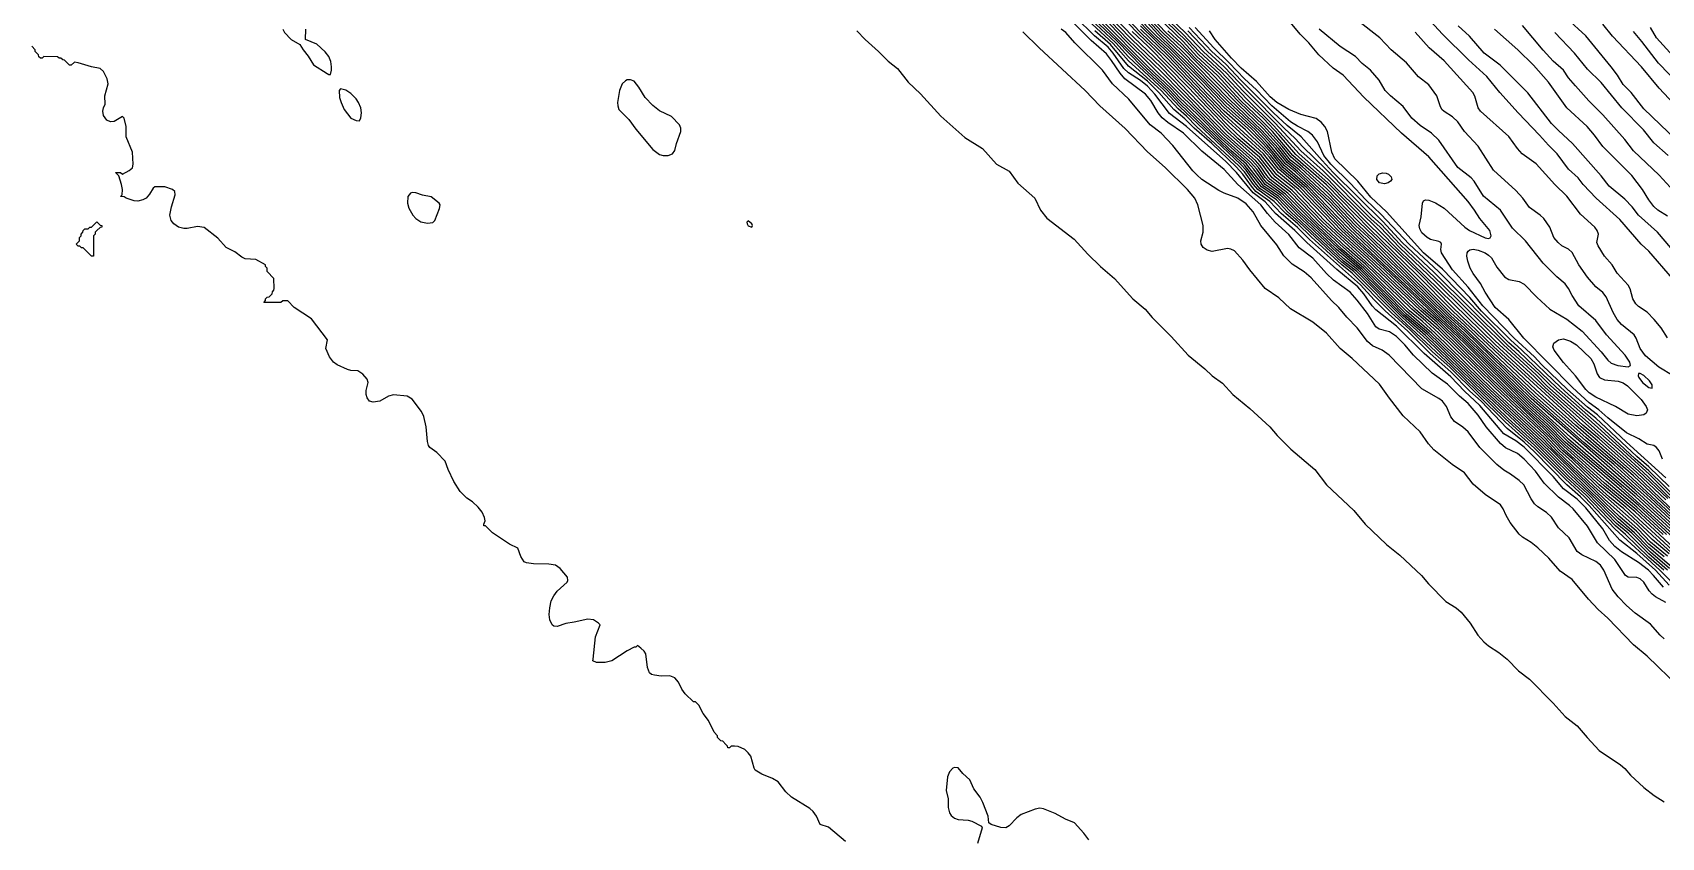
# Model space of a CAD drawing. Extents: x 474277 to 475042, y 254928 to 255625.
# Drawn here: x 474694.8 to 474768, y 255383 to 255419.2 of the extents above; entities that cross this region are included whole.
import ezdxf

# ---------------------------------------------------------------- set-up
doc = ezdxf.new("R2010")
doc.units = 0
doc.header["$MEASUREMENT"] = 0
doc.layers.add('BaseMapV2_DTM_export_MonNov09090547073261 — entities', color=1, linetype='CONTINUOUS')

msp = doc.modelspace()

# ---------------------------------------------------------------- linework, layer by layer
at = {"layer": 'BaseMapV2_DTM_export_MonNov09090547073261 — entities', "color": 15, "linetype": 'Continuous', "true_color": 0xb7484b}
for points in [[(474768.201, 255398.179, 92.25), (474766.898, 255399.412, 92.25), (474765.211, 255400.92, 92.25), (474764.468, 255401.534, 92.25), (474760.534, 255405.163, 92.25), (474756.148, 255409.432, 92.25), (474755.32, 255410.28, 92.25), (474753.438, 255412.116, 92.25), (474753.019, 255412.564, 92.25), (474751.714, 255413.726, 92.25), (474750.566, 255415.001, 92.25), (474749.366, 255416.179, 92.25), (474748.211, 255417.406, 92.25), (474747.222, 255418.326, 92.25), (474746.502, 255419.089, 92.25), (474738.604, 255426.595, 92.25)], [(474768.938, 255396.397, 90.25), (474766.821, 255398.337, 90.25), (474763.831, 255400.909, 90.25), (474763.029, 255401.688, 90.25), (474762.087, 255402.531, 90.25), (474759.154, 255405.428, 90.25), (474753.966, 255410.352, 90.25), (474752.109, 255412.269, 90.25), (474751.057, 255413.189, 90.25), (474750.259, 255414.132, 90.25), (474749.569, 255414.842, 90.25), (474748.419, 255415.879, 90.25), (474747.41, 255416.946, 90.25), (474745.889, 255418.471, 90.25), (474745.275, 255419.044, 90.25), (474742.592, 255421.787, 90.25)], [(474768.701, 255396.474, 90), (474766.208, 255398.734, 90), (474763.827, 255400.768, 90), (474762.979, 255401.611, 90), (474762.067, 255402.432, 90), (474759.154, 255405.318, 90), (474753.863, 255410.313, 90), (474752.061, 255412.192, 90), (474751.002, 255413.112, 90), (474750.568, 255413.649, 90), (474750.106, 255414.152, 90), (474749.387, 255414.876, 90), (474748.342, 255415.801, 90), (474747.343, 255416.87, 90), (474745.825, 255418.403, 90), (474745.171, 255419.016, 90), (474742.592, 255421.645, 90)], [(474768.847, 255394.097, 86.5), (474767.936, 255395.017, 86.5), (474765.901, 255396.884, 86.5), (474764.543, 255398.314, 86.5), (474763.677, 255399.117, 86.5), (474762.297, 255400.501, 86.5), (474760.994, 255401.664, 86.5), (474758.486, 255404.141, 86.5), (474757.708, 255404.831, 86.5), (474756.7, 255405.821, 86.5), (474755.85, 255406.595, 86.5), (474754.098, 255408.358, 86.5), (474753.633, 255408.738, 86.5), (474752.253, 255409.992, 86.5), (474751.65, 255410.582, 86.5), (474751.11, 255411.042, 86.5), (474750.6, 255411.579, 86.5), (474749.857, 255412.116, 86.5), (474749.659, 255412.346, 86.5), (474749.262, 255412.914, 86.5), (474749.011, 255413.189, 86.5), (474747.104, 255414.953, 86.5), (474746.655, 255415.417, 86.5), (474746.272, 255415.743, 86.5), (474745.509, 255416.563, 86.5), (474744.048, 255417.907, 86.5), (474743.358, 255418.684, 86.5), (474741.087, 255420.78, 86.5)], [(474769.627, 255396.55, 91.75), (474766.745, 255399.258, 91.75), (474764.137, 255401.534, 91.75), (474762.374, 255403.129, 91.75), (474758.604, 255406.672, 91.75), (474757.007, 255408.291, 91.75), (474754.883, 255410.352, 91.75), (474752.943, 255412.33, 91.75), (474751.43, 255413.649, 91.75), (474750.514, 255414.723, 91.75), (474750.029, 255415.226, 91.75), (474749.101, 255416.103, 91.75), (474748.027, 255417.253, 91.75), (474747.115, 255418.1, 91.75), (474746.502, 255418.774, 91.75), (474744.271, 255420.933, 91.75)], [(474768.29, 255398.237, 92.5), (474766.991, 255399.464, 92.5), (474762.757, 255403.24, 92.5), (474762.297, 255403.708, 92.5), (474760.534, 255405.33, 92.5), (474757.841, 255407.975, 92.5), (474756.229, 255409.509, 92.5), (474755.352, 255410.429, 92.5), (474754.936, 255410.8, 92.5), (474752.789, 255412.959, 92.5), (474751.793, 255413.861, 92.5), (474750.638, 255415.106, 92.5), (474749.186, 255416.549, 92.5), (474748.462, 255417.33, 92.5), (474747.403, 255418.326, 92.5), (474746.598, 255419.17, 92.5), (474744.579, 255421.087, 92.5)], [(474768.111, 255395.017, 86.75), (474767.435, 255395.611, 86.75), (474766.394, 255396.627, 86.75), (474765.941, 255397.01, 86.75), (474764.613, 255398.391, 86.75), (474763.754, 255399.184, 86.75), (474762.297, 255400.643, 86.75), (474760.994, 255401.821, 86.75), (474758.54, 255404.219, 86.75), (474756.312, 255406.288, 86.75), (474754.17, 255408.435, 86.75), (474753.633, 255408.861, 86.75), (474751.723, 255410.659, 86.75), (474751.196, 255411.119, 86.75), (474750.69, 255411.656, 86.75), (474749.952, 255412.169, 86.75), (474749.738, 255412.422, 86.75), (474749.339, 255412.989, 86.75), (474749.081, 255413.266, 86.75), (474746.349, 255415.832, 86.75), (474745.656, 255416.563, 86.75), (474744.048, 255418.088, 86.75), (474743.477, 255418.71, 86.75), (474741.901, 255420.178, 86.75)], [(474768.278, 255395.022, 87), (474767.435, 255395.752, 87), (474766.514, 255396.676, 87), (474765.978, 255397.122, 87), (474764.674, 255398.462, 87), (474763.831, 255399.243, 87), (474762.374, 255400.699, 87), (474761.118, 255401.841, 87), (474757.467, 255405.367, 87), (474756.355, 255406.365, 87), (474754.306, 255408.435, 87), (474753.71, 255408.907, 87), (474751.347, 255411.119, 87), (474750.755, 255411.732, 87), (474750.029, 255412.234, 87), (474749.262, 255413.222, 87), (474748.532, 255413.879, 87), (474746.349, 255415.974, 87), (474745.795, 255416.563, 87), (474744.651, 255417.636, 87), (474743.528, 255418.786, 87), (474741.905, 255420.32, 87)], [(474768.278, 255395.654, 88), (474767.511, 255396.283, 88), (474766.963, 255396.857, 88), (474765.441, 255398.216, 88), (474763.18, 255400.384, 88), (474762.681, 255400.907, 88), (474760.284, 255403.144, 88), (474757.683, 255405.675, 88), (474756.547, 255406.657, 88), (474754.623, 255408.588, 88), (474753.65, 255409.432, 88), (474752.559, 255410.459, 88), (474751.103, 255411.918, 88), (474750.336, 255412.489, 88), (474750.182, 255412.663, 88), (474749.887, 255413.112, 88), (474749.597, 255413.419, 88), (474748.342, 255414.545, 88), (474745.505, 255417.42, 88), (474744.019, 255418.863, 88), (474742.907, 255420.013, 88)], [(474768.355, 255395.751, 88.25), (474767.588, 255396.397, 88.25), (474766.898, 255397.081, 88.25), (474764.981, 255398.786, 88.25), (474763.305, 255400.384, 88.25), (474762.757, 255400.966, 88.25), (474760.426, 255403.144, 88.25), (474757.836, 255405.675, 88.25), (474757.251, 255406.212, 88.25), (474756.682, 255406.672, 88.25), (474754.63, 255408.704, 88.25), (474753.703, 255409.509, 88.25), (474752.562, 255410.582, 88.25), (474751.21, 255411.962, 88.25), (474750.412, 255412.569, 88.25), (474750.259, 255412.747, 88.25), (474749.968, 255413.189, 88.25), (474749.751, 255413.419, 88.25), (474748.419, 255414.613, 88.25), (474745.505, 255417.596, 88.25), (474744.189, 255418.863, 88.25), (474742.998, 255420.09, 88.25)], [(474768.431, 255395.836, 88.5), (474767.789, 255396.397, 88.5), (474766.314, 255397.777, 88.5), (474765.671, 255398.296, 88.5), (474765.058, 255398.851, 88.5), (474763.984, 255399.889, 88.5), (474763.432, 255400.384, 88.5), (474762.757, 255401.095, 88.5), (474760.492, 255403.221, 88.5), (474757.993, 255405.675, 88.5), (474757.416, 255406.212, 88.5), (474756.777, 255406.739, 88.5), (474754.706, 255408.761, 88.5), (474753.85, 255409.509, 88.5), (474752.703, 255410.582, 88.5), (474751.333, 255411.997, 88.5), (474750.499, 255412.652, 88.5), (474750.054, 255413.266, 88.5), (474749.876, 255413.462, 88.5), (474748.496, 255414.693, 88.5), (474745.505, 255417.779, 88.5), (474744.278, 255418.957, 88.5), (474743.251, 255420.013, 88.5)], [(474768.585, 255395.991, 89), (474766.821, 255397.64, 89), (474765.441, 255398.787, 89), (474763.601, 255400.474, 89), (474762.757, 255401.343, 89), (474760.383, 255403.605, 89), (474757.927, 255406.025, 89), (474757.184, 255406.672, 89), (474754.761, 255408.972, 89), (474753.405, 255410.199, 89), (474752.853, 255410.735, 89), (474751.486, 255412.16, 89), (474750.719, 255412.783, 89), (474750.026, 255413.649, 89), (474749.134, 255414.416, 89), (474748.496, 255415.029, 89), (474747.593, 255415.949, 89), (474746.965, 255416.639, 89), (474745.083, 255418.556, 89), (474744.504, 255419.093, 89), (474743.467, 255420.167, 89)], [(474768.074, 255396.627, 89.25), (474766.898, 255397.72, 89.25), (474765.441, 255398.935, 89.25), (474763.601, 255400.599, 89.25), (474762.834, 255401.389, 89.25), (474761.854, 255402.301, 89.25), (474757.927, 255406.157, 89.25), (474757.313, 255406.686, 89.25), (474754.818, 255409.049, 89.25), (474753.472, 255410.275, 89.25), (474751.697, 255412.116, 89.25), (474750.787, 255412.882, 89.25), (474750.106, 255413.726, 89.25), (474748.342, 255415.341, 89.25), (474745.735, 255418.07, 89.25), (474744.585, 255419.168, 89.25), (474743.713, 255420.09, 89.25)], [(474769.121, 255397.126, 92), (474766.821, 255399.339, 92), (474765.134, 255400.838, 92), (474764.389, 255401.458, 92), (474760.457, 255405.069, 92), (474758.624, 255406.825, 92), (474757.11, 255408.358, 92), (474754.86, 255410.54, 92), (474753.009, 255412.422, 92), (474751.563, 255413.689, 92), (474750.812, 255414.569, 92), (474750.106, 255415.309, 92), (474749.263, 255416.103, 92), (474748.119, 255417.33, 92), (474747.192, 255418.185, 92), (474746.648, 255418.786, 92), (474744.815, 255420.56, 92)], [(474768.502, 255408.128, 94.75), (474767.435, 255409.346, 94.75), (474767.097, 255409.662, 94.75), (474766.131, 255410.775, 94.75), (474765.064, 255411.732, 94.75), (474764.49, 255412.346, 94.75), (474764.255, 255412.652, 94.75), (474763.82, 255413.036, 94.75), (474763.323, 255413.726, 94.75), (474762.924, 255414.109, 94.75), (474762.527, 255414.569, 94.75), (474761.567, 255415.566, 94.75), (474760.741, 255416.486, 94.75), (474760.15, 255417.196, 94.75), (474759.332, 255417.943, 94.75), (474758.157, 255419.099, 94.75), (474757.083, 255420.261, 94.75)], [(474706.017, 255419.328, 85.25), (474706.096, 255419.17, 85.25), (474706.402, 255418.863, 85.25), (474706.792, 255418.633, 85.25), (474706.931, 255418.403, 85.25), (474707.167, 255418.105, 85.25), (474707.397, 255417.724, 85.25), (474708.011, 255417.338, 85.25), (474708.087, 255417.295, 85.25), (474708.164, 255417.292, 85.25)], [(474708.164, 255417.292, 85.25), (474708.217, 255417.483, 85.25), (474708.219, 255417.636, 85.25), (474708.183, 255417.866, 85.25), (474708.095, 255418.096, 85.25), (474707.934, 255418.3, 85.25), (474707.55, 255418.649, 85.25), (474707.043, 255418.863, 85.25), (474707.065, 255419.323, 85.25)], [(474768.125, 255391.941, 85.5), (474767.941, 255392.103, 85.5), (474767.511, 255392.592, 85.5), (474766.821, 255393.088, 85.5), (474766.438, 255393.431, 85.5), (474766.054, 255393.82, 85.5), (474765.788, 255394.173, 85.5), (474765.419, 255395.017, 85.5), (474765.262, 255395.247, 85.5), (474765.058, 255395.415, 85.5), (474764.42, 255395.707, 85.5), (474764.213, 255395.86, 85.5), (474763.862, 255396.474, 85.5), (474763.371, 255396.929, 85.5), (474763.064, 255397.401, 85.5), (474762.834, 255397.611, 85.5), (474762.451, 255397.859, 85.5), (474762.297, 255398.004, 85.5), (474762.144, 255398.229, 85.5), (474761.818, 255398.851, 85.5), (474761.607, 255399.045, 85.5), (474761.224, 255399.327, 85.5), (474760.917, 255399.511, 85.5), (474760.61, 255399.766, 85.5), (474759.843, 255400.537, 85.5), (474759.307, 255401.239, 85.5), (474759.077, 255401.444, 85.5), (474758.694, 255401.692, 85.5), (474758.54, 255401.907, 85.5), (474758.335, 255402.378, 85.5), (474758.157, 255402.609, 85.5), (474758.003, 255402.73, 85.5), (474757.237, 255403.172, 85.5), (474755.769, 255404.678, 85.5), (474755.449, 255404.908, 85.5), (474755.013, 255405.104, 85.5), (474754.783, 255405.288, 85.5), (474754.33, 255405.905, 85.5), (474753.863, 255406.383, 85.5), (474753.493, 255406.825, 85.5), (474753.171, 255407.132, 85.5), (474752.253, 255408.154, 85.5), (474751.946, 255408.417, 85.5), (474751.409, 255408.77, 85.5), (474751.026, 255409.139, 85.5), (474750.719, 255409.634, 85.5), (474749.993, 255410.505, 85.5), (474749.646, 255411.119, 85.5), (474749.339, 255411.48, 85.5), (474748.956, 255411.735, 85.5), (474748.342, 255411.957, 85.5), (474748.112, 255412.073, 85.5), (474747.345, 255412.577, 85.5), (474747.115, 255412.773, 85.5), (474746.937, 255412.959, 85.5), (474746.042, 255414.093, 85.5), (474745.505, 255414.655, 85.5), (474745.018, 255415.029, 85.5), (474744.063, 255416.179, 85.5), (474743.33, 255416.87, 85.5), (474742.869, 255417.483, 85.5), (474741.636, 255418.71, 85.5), (474741.222, 255419.17, 85.5), (474741.016, 255419.323, 85.5)], [(474768.201, 255393.57, 85.75), (474767.741, 255393.816, 85.75), (474767.588, 255393.938, 85.75), (474767.452, 255394.097, 85.75), (474767.207, 255394.48, 85.75), (474767.051, 255394.632, 85.75), (474766.898, 255394.695, 85.75), (474766.514, 255394.701, 85.75), (474766.388, 255394.787, 85.75), (474765.901, 255395.504, 85.75), (474765.127, 255396.244, 85.75), (474764.674, 255396.996, 85.75), (474764.03, 255397.777, 85.75), (474763.867, 255397.931, 85.75), (474763.371, 255398.293, 85.75), (474762.731, 255398.927, 85.75), (474762.338, 255399.464, 85.75), (474761.837, 255400.01, 85.75), (474761.531, 255400.26, 85.75), (474760.994, 255400.523, 85.75), (474760.764, 255400.711, 85.75), (474760.12, 255401.458, 85.75), (474759.767, 255401.977, 85.75), (474759.307, 255402.502, 85.75), (474758.924, 255402.837, 85.75), (474758.385, 255403.375, 85.75), (474757.697, 255403.877, 85.75), (474756.853, 255404.674, 85.75), (474756.47, 255405.137, 85.75), (474756.087, 255405.514, 85.75), (474755.78, 255405.723, 85.75), (474755.32, 255405.854, 85.75), (474755.166, 255405.957, 85.75), (474754.783, 255406.545, 85.75), (474754.323, 255407.152, 85.75), (474754.003, 255407.515, 85.75), (474753.262, 255408.052, 85.75), (474752.943, 255408.35, 85.75), (474752.329, 255409.035, 85.75), (474751.716, 255409.508, 85.75), (474751.256, 255410.099, 85.75), (474750.643, 255410.653, 85.75), (474750.286, 255411.042, 85.75), (474749.992, 255411.426, 85.75), (474748.956, 255412.346, 85.75), (474748.342, 255413.016, 85.75), (474747.345, 255413.843, 85.75), (474746.523, 255414.646, 85.75), (474745.812, 255415.125, 85.75), (474745.556, 255415.336, 85.75), (474745.373, 255415.566, 85.75), (474745.045, 255416.116, 85.75), (474744.815, 255416.403, 85.75), (474743.88, 255417.1, 85.75), (474743.665, 255417.352, 85.75), (474743.282, 255417.923, 85.75), (474743.052, 255418.209, 85.75), (474742.361, 255418.818, 85.75), (474741.595, 255419.574, 85.75)], [(474768.091, 255394.25, 86), (474767.651, 255394.787, 86), (474767.417, 255395.017, 86), (474766.975, 255395.368, 86), (474766.208, 255395.838, 86), (474765.902, 255396.09, 86), (474765.671, 255396.351, 86), (474765.364, 255396.876, 86), (474764.598, 255397.825, 86), (474764.214, 255398.205, 86), (474763.601, 255398.682, 86), (474763.141, 255399.229, 86), (474761.837, 255400.539, 86), (474761.454, 255400.836, 86), (474760.917, 255401.152, 86), (474759.844, 255402.421, 86), (474759.15, 255403.068, 86), (474758.54, 255403.713, 86), (474757.34, 255404.755, 86), (474756.099, 255405.982, 86), (474755.166, 255406.715, 86), (474754.997, 255406.902, 86), (474754.63, 255407.438, 86), (474754.35, 255407.745, 86), (474753.403, 255408.53, 86), (474752.054, 255409.739, 86), (474751.522, 255410.275, 86), (474750.654, 255411.042, 86), (474750.182, 255411.564, 86), (474749.646, 255411.972, 86), (474748.895, 255412.882, 86), (474748.419, 255413.374, 86), (474746.655, 255414.955, 86), (474745.889, 255415.533, 86), (474745.226, 255416.409, 86), (474744.892, 255416.762, 86), (474744.585, 255417.017, 86), (474744.048, 255417.368, 86), (474743.836, 255417.56, 86), (474743.361, 255418.25, 86), (474743.128, 255418.509, 86), (474742.515, 255419.028, 86), (474741.662, 255419.86, 86)], [(474768.453, 255395.17, 87.5), (474767.435, 255396.038, 87.5), (474766.797, 255396.704, 87.5), (474766.054, 255397.343, 87.5), (474762.479, 255400.844, 87.5), (474760.092, 255403.068, 87.5), (474757.467, 255405.617, 87.5), (474756.47, 255406.482, 87.5), (474754.468, 255408.512, 87.5), (474753.398, 255409.432, 87.5), (474751.639, 255411.096, 87.5), (474750.873, 255411.87, 87.5), (474750.194, 255412.346, 87.5), (474749.678, 255413.036, 87.5), (474749.416, 255413.327, 87.5), (474748.211, 255414.416, 87.5), (474747.148, 255415.489, 87.5), (474746.333, 255416.256, 87.5), (474745.965, 255416.661, 87.5), (474744.931, 255417.636, 87.5), (474742.822, 255419.765, 87.5)], [(474768.371, 255395.093, 87.25), (474767.511, 255395.822, 87.25), (474766.668, 255396.681, 87.25), (474766.054, 255397.194, 87.25), (474764.795, 255398.467, 87.25), (474763.898, 255399.311, 87.25), (474762.374, 255400.822, 87.25), (474759.997, 255403.035, 87.25), (474757.39, 255405.564, 87.25), (474756.394, 255406.442, 87.25), (474754.349, 255408.512, 87.25), (474753.71, 255409.027, 87.25), (474751.563, 255411.042, 87.25), (474750.807, 255411.809, 87.25), (474750.134, 255412.269, 87.25), (474749.349, 255413.266, 87.25), (474748.651, 255413.879, 87.25), (474746.272, 255416.179, 87.25), (474745.889, 255416.602, 87.25), (474744.79, 255417.636, 87.25), (474742.822, 255419.608, 87.25)], [(474768.125, 255395.624, 87.75), (474767.435, 255396.188, 87.75), (474766.875, 255396.78, 87.75), (474766.131, 255397.421, 87.75), (474765.441, 255398.077, 87.75), (474762.61, 255400.844, 87.75), (474760.15, 255403.14, 87.75), (474757.541, 255405.675, 87.75), (474756.547, 255406.527, 87.75), (474754.553, 255408.541, 87.75), (474753.48, 255409.47, 87.75), (474751.751, 255411.119, 87.75), (474750.993, 255411.886, 87.75), (474750.259, 255412.42, 87.75), (474750.106, 255412.597, 87.75), (474749.811, 255413.036, 87.75), (474749.532, 255413.342, 87.75), (474748.258, 255414.493, 87.75), (474747.212, 255415.566, 87.75), (474743.895, 255418.825, 87.75), (474742.898, 255419.856, 87.75)], [(474768.585, 255396.435, 89.75), (474766.975, 255397.924, 89.75), (474763.677, 255400.774, 89.75), (474762.911, 255401.556, 89.75), (474761.991, 255402.391, 89.75), (474759.145, 255405.215, 89.75), (474755.012, 255409.125, 89.75), (474753.759, 255410.275, 89.75), (474751.927, 255412.192, 89.75), (474750.94, 255413.036, 89.75), (474750.447, 255413.649, 89.75), (474750.106, 255414.01, 89.75), (474749.3, 255414.799, 89.75), (474748.342, 255415.646, 89.75), (474745.889, 255418.207, 89.75), (474744.585, 255419.47, 89.75)], [(474768.229, 255396.627, 89.5), (474766.902, 255397.854, 89.5), (474765.518, 255399.022, 89.5), (474763.677, 255400.65, 89.5), (474762.887, 255401.458, 89.5), (474761.969, 255402.301, 89.5), (474757.992, 255406.212, 89.5), (474757.38, 255406.748, 89.5), (474755.55, 255408.492, 89.5), (474753.617, 255410.275, 89.5), (474751.793, 255412.179, 89.5), (474750.796, 255413.033, 89.5), (474750.386, 255413.572, 89.5), (474750.106, 255413.87, 89.5), (474748.342, 255415.491, 89.5), (474745.812, 255418.147, 89.5), (474744.585, 255419.319, 89.5)], [(474769.089, 255396.397, 90.5), (474766.898, 255398.408, 90.5), (474763.911, 255400.998, 90.5), (474762.144, 255402.599, 90.5), (474759.154, 255405.541, 90.5), (474758.181, 255406.442, 90.5), (474754.11, 255410.352, 90.5), (474753.019, 255411.501, 90.5), (474752.237, 255412.269, 90.5), (474751.563, 255412.893, 90.5), (474751.11, 255413.266, 90.5), (474750.336, 255414.186, 90.5), (474749.747, 255414.799, 90.5), (474748.419, 255416.032, 90.5), (474746.732, 255417.774, 90.5), (474745.361, 255419.093, 90.5), (474744.892, 255419.602, 90.5)], [(474769.15, 255396.474, 90.75), (474766.821, 255398.615, 90.75), (474762.144, 255402.726, 90.75), (474759.154, 255405.656, 90.75), (474758.292, 255406.442, 90.75), (474756.106, 255408.588, 90.75), (474754.175, 255410.429, 90.75), (474753.089, 255411.579, 90.75), (474751.639, 255412.949, 90.75), (474751.179, 255413.327, 90.75), (474750.663, 255413.956, 90.75), (474749.961, 255414.723, 90.75), (474748.5, 255416.103, 90.75), (474746.398, 255418.25, 90.75), (474745.503, 255419.093, 90.75), (474744.928, 255419.707, 90.75)], [(474769.288, 255396.474, 91), (474767.511, 255398.133, 91), (474765.779, 255399.694, 91), (474764.521, 255400.759, 91), (474762.144, 255402.863, 91), (474759.176, 255405.751, 91), (474758.411, 255406.442, 91), (474754.829, 255409.969, 91), (474754.246, 255410.504, 91), (474753.096, 255411.717, 91), (474751.716, 255413.008, 91), (474751.256, 255413.384, 91), (474750.791, 255413.956, 91), (474750.029, 255414.792, 91), (474748.575, 255416.179, 91), (474746.425, 255418.371, 91), (474745.582, 255419.16, 91), (474744.994, 255419.783, 91)], [(474769.427, 255396.474, 91.25), (474767.511, 255398.272, 91.25), (474765.856, 255399.771, 91.25), (474764.585, 255400.844, 91.25), (474762.297, 255402.868, 91.25), (474760.074, 255404.983, 91.25), (474759.154, 255405.896, 91.25), (474758.54, 255406.442, 91.25), (474755.841, 255409.125, 91.25), (474754.326, 255410.582, 91.25), (474753.019, 255411.941, 91.25), (474751.793, 255413.073, 91.25), (474751.333, 255413.445, 91.25), (474750.853, 255414.033, 91.25), (474750.106, 255414.851, 91.25), (474748.958, 255415.949, 91.25), (474746.425, 255418.525, 91.25), (474745.727, 255419.17, 91.25), (474745.143, 255419.783, 91.25)], [(474769.505, 255396.533, 91.5), (474766.268, 255399.541, 91.5), (474764.598, 255400.979, 91.5), (474762.34, 255402.991, 91.5), (474760.15, 255405.05, 91.5), (474759.154, 255406.032, 91.5), (474758.54, 255406.579, 91.5), (474755.473, 255409.643, 91.5), (474754.4, 255410.676, 91.5), (474752.943, 255412.172, 91.5), (474751.869, 255413.144, 91.5), (474751.351, 255413.572, 91.5), (474750.949, 255414.073, 91.5), (474750.106, 255414.994, 91.5), (474749.027, 255416.026, 91.5), (474747.806, 255417.306, 91.5), (474747.039, 255418.023, 91.5), (474746.425, 255418.687, 91.5), (474745.812, 255419.252, 91.5)], [(474769.414, 255397.394, 93), (474767.463, 255399.311, 93), (474765.134, 255401.438, 93), (474763.027, 255403.298, 93), (474762.492, 255403.835, 93), (474761.067, 255405.138, 93), (474757.773, 255408.405, 93), (474756.349, 255409.739, 93), (474755.473, 255410.68, 93), (474753.25, 255412.886, 93), (474752.745, 255413.419, 93), (474751.807, 255414.493, 93), (474751.179, 255414.994, 93), (474750.566, 255415.573, 93), (474749.109, 255417.016, 93), (474748.419, 255417.75, 93), (474747.788, 255418.326, 93), (474746.769, 255419.4, 93)], [(474769.505, 255397.455, 93.25), (474767.435, 255399.483, 93.25), (474766.821, 255400.018, 93.25), (474765.211, 255401.533, 93.25), (474763.287, 255403.221, 93.25), (474761.607, 255404.835, 93.25), (474761.147, 255405.233, 93.25), (474757.974, 255408.435, 93.25), (474756.655, 255409.662, 93.25), (474755.396, 255410.998, 93.25), (474754.709, 255411.656, 93.25), (474754.016, 255412.406, 93.25), (474753.138, 255413.266, 93.25), (474752.822, 255413.649, 93.25), (474752.538, 255414.263, 93.25), (474752.311, 255414.569, 93.25), (474752.105, 255414.723, 93.25), (474751.639, 255414.966, 93.25), (474751.333, 255415.167, 93.25), (474750.489, 255415.886, 93.25), (474749.799, 255416.605, 93.25), (474749.258, 255417.1, 93.25), (474748.572, 255417.816, 93.25), (474747.881, 255418.48, 93.25), (474747.041, 255419.4, 93.25)], [(474768.201, 255399.174, 93.75), (474766.427, 255400.768, 93.75), (474765.13, 255401.994, 93.75), (474764.674, 255402.336, 93.75), (474763.776, 255403.144, 93.75), (474762.604, 255404.266, 93.75), (474762.291, 255404.601, 93.75), (474761.386, 255405.445, 93.75), (474759.976, 255406.902, 93.75), (474759.307, 255407.727, 93.75), (474758.605, 255408.512, 93.75), (474758.115, 255409.279, 93.75), (474758.093, 255409.432, 93.75), (474758.118, 255409.662, 93.75), (474758.085, 255409.739, 93.75), (474758.003, 255409.783, 93.75), (474757.62, 255409.877, 93.75), (474757.467, 255409.96, 93.75), (474757.237, 255410.172, 93.75), (474757.137, 255410.352, 93.75), (474757.116, 255410.505, 93.75), (474757.197, 255410.889, 93.75), (474757.254, 255411.502, 93.75), (474757.313, 255411.609, 93.75), (474757.39, 255411.65, 93.75), (474757.543, 255411.649, 93.75), (474757.85, 255411.522, 93.75), (474758.233, 255411.282, 93.75), (474759.167, 255410.429, 93.75), (474759.377, 255410.275, 93.75), (474760.074, 255409.946, 93.75), (474760.227, 255409.919, 93.75), (474760.304, 255409.946, 93.75), (474760.353, 255410.045, 93.75), (474760.287, 255410.275, 93.75), (474759.844, 255410.816, 93.75), (474759.605, 255411.195, 93.75), (474759.307, 255411.579, 93.75), (474757.543, 255413.588, 93.75), (474756.311, 255414.646, 93.75), (474754.63, 255416.269, 93.75), (474753.692, 255417.253, 93.75), (474753.25, 255417.575, 93.75), (474752.605, 255418.173, 93.75), (474752.148, 255418.71, 93.75), (474751.759, 255419.093, 93.75), (474751.256, 255419.717, 93.75)], [(474768.044, 255400.001, 94), (474767.902, 255400.384, 94), (474767.786, 255400.537, 94), (474767.665, 255400.614, 94), (474767.358, 255400.687, 94), (474766.981, 255400.921, 94), (474766.438, 255401.193, 94), (474765.594, 255401.862, 94), (474765.187, 255402.224, 94), (474764.758, 255402.531, 94), (474764.001, 255403.221, 94), (474761.816, 255405.445, 94), (474761.138, 255406.288, 94), (474760.534, 255406.827, 94), (474760.074, 255407.511, 94), (474759.873, 255407.898, 94), (474759.537, 255408.35, 94), (474759.4, 255408.588, 94), (474759.292, 255408.895, 94), (474759.255, 255409.125, 94), (474759.272, 255409.279, 94), (474759.309, 255409.355, 94), (474759.384, 255409.412, 94), (474759.537, 255409.438, 94), (474759.767, 255409.396, 94), (474760.074, 255409.28, 94), (474760.227, 255409.179, 94), (474760.359, 255409.049, 94), (474760.61, 255408.634, 94), (474760.947, 255408.205, 94), (474761.147, 255408.085, 94), (474761.607, 255407.987, 94), (474761.837, 255407.875, 94), (474762.402, 255407.285, 94), (474762.987, 255406.743, 94), (474763.754, 255406.303, 94), (474764.444, 255405.753, 94), (474765.301, 255404.831, 94), (474765.594, 255404.454, 94), (474765.748, 255404.319, 94), (474766.038, 255404.218, 94), (474766.514, 255404.161, 94), (474766.609, 255404.218, 94), (474766.589, 255404.371, 94), (474766.378, 255404.678, 94), (474765.533, 255405.598, 94), (474765.058, 255406.233, 94), (474764.285, 255406.902, 94), (474763.988, 255407.362, 94), (474763.831, 255407.68, 94), (474763.677, 255407.884, 94), (474763.294, 255408.201, 94), (474762.69, 255408.819, 94), (474761.897, 255409.815, 94), (474761.301, 255410.39, 94), (474760.764, 255411.191, 94), (474759.997, 255411.828, 94), (474759.583, 255412.499, 94), (474759.452, 255412.652, 94), (474758.847, 255413.113, 94), (474758.003, 255414.341, 94), (474757.664, 255414.646, 94), (474757.16, 255414.992, 94), (474756.777, 255415.33, 94), (474756.393, 255415.855, 94), (474755.817, 255416.333, 94), (474755.588, 255416.563, 94), (474755.32, 255417.031, 94), (474754.919, 255417.483, 94), (474754.553, 255417.782, 94), (474754.246, 255418.096, 94), (474753.556, 255418.545, 94), (474752.62, 255419.323, 94)], [(474768.538, 255403.758, 94.25), (474767.893, 255404.141, 94.25), (474767.281, 255404.649, 94.25), (474767.04, 255404.985, 94.25), (474766.867, 255405.445, 94.25), (474766.778, 255405.598, 94.25), (474766.215, 255406.058, 94.25), (474766.02, 255406.288, 94.25), (474765.831, 255406.595, 94.25), (474765.518, 255407.294, 94.25), (474765.364, 255407.487, 94.25), (474765.058, 255407.755, 94.25), (474764.674, 255408.188, 94.25), (474764.291, 255408.731, 94.25), (474763.984, 255409.298, 94.25), (474763.831, 255409.444, 94.25), (474763.524, 255409.597, 94.25), (474763.361, 255409.739, 94.25), (474763.169, 255409.969, 94.25), (474762.981, 255410.429, 94.25), (474762.71, 255410.812, 94.25), (474762.551, 255410.965, 94.25), (474762.067, 255411.32, 94.25), (474761.769, 255411.732, 94.25), (474761.454, 255412.075, 94.25), (474760.457, 255412.987, 94.25), (474759.767, 255414.072, 94.25), (474759.151, 255414.723, 94.25), (474758.847, 255415.161, 94.25), (474758.617, 255415.38, 94.25), (474758.233, 255415.623, 94.25), (474758.135, 255415.719, 94.25), (474758.056, 255415.873, 94.25), (474757.899, 255416.333, 94.25), (474757.543, 255416.83, 94.25), (474757.083, 255417.189, 94.25), (474756.547, 255417.805, 94.25), (474755.857, 255418.39, 94.25), (474755.348, 255418.94, 94.25), (474754.323, 255419.728, 94.25)], [(474768.932, 255408.895, 95), (474767.829, 255410.199, 95), (474766.979, 255410.965, 95), (474766.681, 255411.349, 95), (474766.361, 255411.693, 95), (474765.648, 255412.269, 95), (474765.288, 255412.729, 95), (474764.012, 255414.186, 95), (474763.371, 255414.772, 95), (474763.064, 255415.092, 95), (474761.991, 255416.469, 95), (474760.753, 255417.713, 95), (474760.035, 255418.25, 95), (474759.367, 255419.016, 95), (474758.87, 255419.477, 95)], [(474768.278, 255410.926, 95.25), (474767.848, 255411.195, 95.25), (474767.665, 255411.357, 95.25), (474767.435, 255411.66, 95.25), (474767.153, 255412.116, 95.25), (474766.668, 255412.746, 95.25), (474765.364, 255414.047, 95.25), (474764.989, 255414.569, 95.25), (474764.661, 255414.953, 95.25), (474763.747, 255415.796, 95.25), (474762.928, 255416.946, 95.25), (474762.248, 255417.713, 95.25), (474761.544, 255418.403, 95.25), (474760.494, 255419.323, 95.25)], [(474770.037, 255410.429, 95.5), (474767.895, 255412.771, 95.5), (474766.745, 255413.864, 95.5), (474766.361, 255414.371, 95.5), (474765.364, 255415.478, 95.5), (474764.734, 255416.103, 95.5), (474764.138, 255416.775, 95.5), (474763.831, 255417.133, 95.5), (474763.594, 255417.483, 95.5), (474763.141, 255417.88, 95.5), (474762.681, 255418.376, 95.5), (474761.761, 255419.495, 95.5)], [(474768.678, 255414.339, 96), (474767.205, 255415.751, 96), (474766.643, 255416.486, 96), (474766.284, 255416.831, 96), (474766.027, 255417.253, 96), (474765.748, 255417.635, 96), (474764.598, 255419.021, 96), (474763.754, 255419.799, 96)], [(474770.272, 255414.139, 96.25), (474767.895, 255416.671, 96.25), (474767.112, 255417.636, 96.25), (474765.806, 255419.016, 96.25), (474765.37, 255419.553, 96.25)], [(474770.494, 255415.949, 96.75), (474767.777, 255418.94, 96.75), (474767.507, 255419.4, 96.75)], [(474731.32, 255382.829, 85.25), (474730.553, 255383.483, 85.25), (474730.183, 255383.592, 85.25), (474730.011, 255383.975, 85.25), (474729.863, 255384.179, 85.25), (474729.71, 255384.31, 85.25), (474728.889, 255384.819, 85.25), (474728.636, 255385.066, 85.25), (474728.286, 255385.509, 85.25), (474728.036, 255385.662, 85.25), (474727.563, 255385.851, 85.25), (474727.256, 255386.037, 85.25), (474727.207, 255386.122, 85.25), (474727.06, 255386.659, 85.25), (474726.95, 255386.818, 85.25), (474726.796, 255386.965, 85.25), (474726.49, 255387.094, 85.25), (474726.336, 255387.117, 85.25), (474726.183, 255387.115, 85.25), (474726.106, 255387.039, 85.25), (474726.029, 255387.038, 85.25), (474726.021, 255387.119, 85.25), (474725.948, 255387.196, 85.25), (474725.799, 255387.345, 85.25), (474725.72, 255387.349, 85.25), (474725.567, 255387.503, 85.25), (474725.565, 255387.579, 85.25), (474725.416, 255387.748, 85.25), (474725.165, 255388.269, 85.25), (474724.92, 255388.576, 85.25), (474724.726, 255388.957, 85.25), (474724.573, 255389.11, 85.25), (474724.494, 255389.113, 85.25), (474724.113, 255389.472, 85.25), (474723.959, 255389.675, 85.25), (474723.806, 255389.988, 85.25), (474723.652, 255390.18, 85.25), (474723.422, 255390.274, 85.25), (474723.039, 255390.256, 85.25), (474722.732, 255390.297, 85.25), (474722.605, 255390.34, 85.25), (474722.513, 255390.416, 85.25), (474722.424, 255390.646, 85.25), (474722.339, 255391.26, 85.25), (474722.272, 255391.38, 85.25), (474722.119, 255391.524, 85.25), (474721.966, 255391.639, 85.25), (474721.893, 255391.566, 85.25), (474721.812, 255391.562, 85.25), (474721.506, 255391.396, 85.25), (474720.815, 255390.941, 85.25), (474720.509, 255390.875, 85.25), (474720.121, 255390.876, 85.25), (474719.968, 255390.953, 85.25), (474719.97, 255391.03, 85.25), (474720.081, 255392.026, 85.25), (474720.298, 255392.563, 85.25), (474720.217, 255392.64, 85.25), (474719.984, 255392.793, 85.25), (474719.742, 255392.825, 85.25), (474719.129, 255392.678, 85.25), (474718.745, 255392.622, 85.25), (474718.362, 255392.496, 85.25), (474718.208, 255392.507, 85.25), (474718.132, 255392.56, 85.25), (474718.03, 255392.793, 85.25), (474717.996, 255393.023, 85.25), (474718.023, 255393.33, 85.25), (474718.095, 255393.637, 85.25), (474718.205, 255393.867, 85.25), (474718.362, 255394.074, 85.25), (474718.802, 255394.48, 85.25), (474718.841, 255394.557, 85.25), (474718.822, 255394.71, 85.25), (474718.489, 255395.093, 85.25), (474718.285, 255395.239, 85.25), (474717.978, 255395.289, 85.25), (474717.288, 255395.302, 85.25), (474716.982, 255395.353, 85.25), (474716.875, 255395.4, 85.25), (474716.717, 255395.63, 85.25), (474716.594, 255396.014, 85.25), (474716.215, 255396.193, 85.25), (474715.985, 255396.339, 85.25), (474715.446, 255396.704, 85.25), (474715.141, 255397.006, 85.25), (474715.065, 255397.006, 85.25), (474715.062, 255397.087, 85.25), (474715.116, 255397.24, 85.25), (474715.087, 255397.394, 85.25), (474714.982, 255397.624, 85.25), (474714.8, 255397.854, 85.25), (474714.55, 255398.084, 85.25), (474714.298, 255398.253, 85.25), (474713.991, 255398.555, 85.25), (474713.706, 255399.004, 85.25), (474713.461, 255399.541, 85.25), (474713.325, 255399.924, 85.25), (474712.949, 255400.307, 85.25), (474712.632, 255400.537, 85.25), (474712.579, 255400.614, 85.25), (474712.534, 255400.802, 85.25), (474712.466, 255401.458, 85.25), (474712.369, 255401.918, 85.25), (474712.253, 255402.148, 85.25), (474711.844, 255402.704, 85.25), (474711.614, 255402.836, 85.25), (474711.001, 255402.891, 85.25), (474710.771, 255402.839, 85.25), (474710.388, 255402.619, 85.25), (474710.081, 255402.569, 85.25), (474709.926, 255402.608, 85.25), (474709.812, 255402.761, 85.25), (474709.767, 255402.914, 85.25), (474709.774, 255403.087, 85.25), (474709.866, 255403.451, 85.25), (474709.82, 255403.605, 85.25), (474709.621, 255403.82, 85.25), (474709.391, 255403.97, 85.25), (474709.084, 255403.996, 85.25), (474708.931, 255404.04, 85.25), (474708.471, 255404.246, 85.25), (474708.298, 255404.371, 85.25), (474708.117, 255404.601, 85.25), (474707.962, 255404.985, 85.25), (474708.036, 255405.368, 85.25), (474707.32, 255406.308, 85.25), (474706.531, 255406.825, 85.25), (474706.247, 255407.127, 85.25), (474706.017, 255407.124, 85.25), (474705.94, 255407.052, 85.25), (474705.174, 255407.051, 85.25), (474705.242, 255407.132, 85.25), (474705.25, 255407.211, 85.25), (474705.327, 255407.287, 85.25), (474705.404, 255407.293, 85.25), (474705.549, 255407.438, 85.25), (474705.557, 255407.523, 85.25), (474705.626, 255407.592, 85.25), (474705.629, 255407.668, 85.25), (474705.626, 255408.128, 85.25), (474705.325, 255408.435, 85.25), (474705.319, 255408.588, 85.25), (474705.25, 255408.657, 85.25), (474705.246, 255408.742, 85.25), (474704.805, 255408.972, 85.25), (474704.33, 255409.006, 85.25), (474704.177, 255409.077, 85.25), (474703.87, 255409.314, 85.25), (474703.477, 255409.509, 85.25), (474703.103, 255409.932, 85.25), (474702.49, 255410.418, 85.25), (474702.183, 255410.463, 85.25), (474701.723, 255410.371, 85.25), (474701.57, 255410.367, 85.25), (474701.34, 255410.436, 85.25), (474701.124, 255410.582, 85.25), (474701.002, 255410.735, 85.25), (474700.943, 255410.965, 85.25), (474701.014, 255411.349, 85.25), (474701.19, 255411.886, 85.25), (474701.164, 255412.039, 85.25), (474701.071, 255412.116, 85.25), (474700.726, 255412.245, 85.25), (474700.266, 255412.24, 85.25), (474700.19, 255412.174, 85.25), (474700.036, 255411.912, 85.25), (474699.883, 255411.731, 85.25), (474699.73, 255411.655, 85.25), (474699.499, 255411.602, 85.25), (474699.346, 255411.61, 85.25), (474698.985, 255411.732, 85.25), (474698.886, 255411.794, 85.25), (474698.733, 255411.804, 85.25), (474698.806, 255411.886, 85.25), (474698.822, 255412.116, 85.25), (474698.775, 255412.346, 85.25), (474698.648, 255412.729, 85.25), (474698.5, 255412.882, 85.25), (474698.733, 255412.885, 85.25), (474698.809, 255412.814, 85.25), (474699.116, 255412.969, 85.25), (474699.269, 255413.101, 85.25), (474699.299, 255413.266, 85.25), (474699.266, 255413.802, 85.25), (474698.979, 255414.493, 85.25), (474698.978, 255414.953, 85.25), (474698.886, 255415.332, 85.25), (474698.809, 255415.408, 85.25), (474698.445, 255415.183, 85.25), (474698.273, 255415.163, 85.25), (474698.119, 255415.243, 85.25), (474697.966, 255415.441, 85.25), (474697.926, 255415.643, 85.25), (474697.956, 255415.796, 85.25), (474698.034, 255415.949, 85.25), (474698.019, 255416.333, 85.25), (474698.17, 255416.87, 85.25), (474698.128, 255417.1, 85.25), (474697.966, 255417.417, 85.25), (474697.81, 255417.56, 85.25), (474697.429, 255417.632, 85.25), (474696.816, 255417.812, 85.25), (474696.662, 255417.841, 85.25), (474696.509, 255417.71, 85.25), (474696.432, 255417.71, 85.25), (474696.202, 255417.939, 85.25), (474696.126, 255417.94, 85.25), (474696.049, 255418.015, 85.25), (474695.972, 255418.015, 85.25), (474695.896, 255418.088, 85.25), (474695.282, 255418.092, 85.25), (474695.206, 255418.015, 85.25), (474695.129, 255418.015, 85.25), (474695.052, 255418.088, 85.25), (474695.044, 255418.173, 85.25), (474694.897, 255418.326, 85.25), (474694.894, 255418.403, 85.25), (474694.744, 255418.556, 85.25)], [(474731.823, 255419.246, 85.25), (474732.198, 255418.863, 85.25), (474732.808, 255418.326, 85.25), (474733.237, 255417.891, 85.25), (474733.656, 255417.56, 85.25), (474734.137, 255416.946, 85.25), (474734.694, 255416.426, 85.25), (474735.614, 255415.412, 85.25), (474736.687, 255414.462, 85.25), (474737.476, 255413.956, 85.25), (474738.116, 255413.266, 85.25), (474738.681, 255412.94, 85.25), (474739.064, 255412.408, 85.25), (474739.828, 255411.732, 85.25), (474740.085, 255411.195, 85.25), (474740.368, 255410.839, 85.25), (474741.595, 255409.892, 85.25), (474742.208, 255409.222, 85.25), (474742.787, 255408.665, 85.25), (474743.419, 255408.128, 85.25), (474744.244, 255407.208, 85.25), (474744.789, 255406.748, 85.25), (474745.108, 255406.365, 85.25), (474745.961, 255405.521, 85.25), (474746.73, 255404.678, 85.25), (474747.475, 255404.065, 85.25), (474747.806, 255403.752, 85.25), (474748.266, 255403.415, 85.25), (474748.727, 255402.914, 85.25), (474749.492, 255402.284, 85.25), (474750.402, 255401.458, 85.25), (474750.724, 255401.074, 85.25), (474751.337, 255400.461, 85.25), (474752.415, 255399.541, 85.25), (474752.952, 255398.851, 85.25), (474754.174, 255397.7, 85.25), (474754.681, 255397.087, 85.25), (474755.647, 255396.167, 85.25), (474756.24, 255395.696, 85.25), (474757.211, 255394.787, 85.25), (474757.537, 255394.403, 85.25), (474758.31, 255393.618, 85.25), (474758.77, 255393.33, 85.25), (474759, 255393.134, 85.25), (474759.408, 255392.64, 85.25), (474759.746, 255392.103, 85.25), (474760.016, 255391.796, 85.25), (474760.227, 255391.615, 85.25), (474760.687, 255391.329, 85.25), (474761.067, 255391.03, 85.25), (474761.57, 255390.493, 85.25), (474762.067, 255390.127, 85.25), (474763.141, 255389.053, 85.25), (474763.677, 255388.452, 85.25), (474764.214, 255388.031, 85.25), (474764.66, 255387.503, 85.25), (474765.211, 255386.916, 85.25), (474766.169, 255386.276, 85.25), (474766.361, 255386.108, 85.25), (474766.606, 255385.816, 85.25), (474767.205, 255385.257, 85.25), (474767.671, 255384.896, 85.25), (474768.125, 255384.62, 85.25)], [(474768.815, 255389.743, 85.25), (474767.358, 255391.159, 85.25), (474766.745, 255391.667, 85.25), (474765.597, 255392.87, 85.25), (474765.157, 255393.253, 85.25), (474764.718, 255393.713, 85.25), (474763.984, 255394.601, 85.25), (474763.447, 255394.98, 85.25), (474762.936, 255395.554, 85.25), (474762.451, 255396.021, 85.25), (474762.144, 255396.26, 85.25), (474761.761, 255396.498, 85.25), (474761.607, 255396.636, 85.25), (474761.199, 255397.164, 85.25), (474761.021, 255397.47, 85.25), (474760.888, 255397.777, 85.25), (474760.764, 255397.954, 85.25), (474760.074, 255398.416, 85.25), (474759.537, 255398.887, 85.25), (474759.154, 255399.397, 85.25), (474758.588, 255399.771, 85.25), (474757.773, 255400.433, 85.25), (474757.537, 255400.691, 85.25), (474757.16, 255401.233, 85.25), (474756.393, 255401.951, 85.25), (474755.78, 255402.742, 85.25), (474755.334, 255403.375, 85.25), (474754.093, 255404.536, 85.25), (474753.562, 255404.985, 85.25), (474752.95, 255405.675, 85.25), (474752.329, 255406.163, 85.25), (474751.333, 255406.756, 85.25), (474750.796, 255407.249, 85.25), (474750.187, 255407.668, 85.25), (474749.492, 255408.519, 85.25), (474749.186, 255408.942, 85.25), (474748.802, 255409.361, 85.25), (474748.649, 255409.444, 85.25), (474748.496, 255409.466, 85.25), (474747.806, 255409.332, 85.25), (474747.575, 255409.393, 85.25), (474747.407, 255409.509, 85.25), (474747.31, 255409.662, 85.25), (474747.29, 255409.815, 85.25), (474747.399, 255410.199, 85.25), (474747.405, 255410.505, 85.25), (474747.161, 255411.426, 85.25), (474747.024, 255411.732, 85.25), (474746.695, 255412.116, 85.25), (474745.692, 255413.112, 85.25), (474744.892, 255413.807, 85.25), (474743.895, 255414.863, 85.25), (474742.75, 255415.873, 85.25), (474742.097, 255416.563, 85.25), (474740.024, 255418.48, 85.25), (474739.294, 255419.197, 85.25)], [(474768.355, 255394.354, 86.25), (474767.736, 255395.017, 86.25), (474766.898, 255395.765, 86.25), (474766.131, 255396.362, 86.25), (474764.747, 255397.931, 86.25), (474764.363, 255398.314, 86.25), (474763.754, 255398.851, 86.25), (474762.297, 255400.33, 86.25), (474761.837, 255400.771, 86.25), (474761.062, 255401.381, 86.25), (474759.895, 255402.608, 86.25), (474759.384, 255403.065, 86.25), (474758.54, 255403.933, 86.25), (474757.604, 255404.755, 86.25), (474756.604, 255405.751, 86.25), (474755.582, 255406.672, 86.25), (474755.09, 255407.165, 86.25), (474754.476, 255407.845, 86.25), (474752.176, 255409.879, 86.25), (474751.639, 255410.413, 86.25), (474750.912, 255411.042, 86.25), (474750.398, 255411.579, 86.25), (474749.772, 255412.039, 86.25), (474749.568, 255412.269, 86.25), (474749.186, 255412.808, 86.25), (474748.879, 255413.146, 86.25), (474747.783, 255414.186, 86.25), (474746.994, 255414.876, 86.25), (474746.579, 255415.298, 86.25), (474746.075, 255415.719, 86.25), (474745.409, 255416.486, 86.25), (474744.892, 255416.989, 86.25), (474744.048, 255417.664, 86.25), (474743.236, 255418.633, 86.25), (474742.524, 255419.246, 86.25)], [(474768.508, 255395.915, 88.75), (474766.406, 255397.854, 88.75), (474765.21, 255398.851, 88.75), (474764.004, 255400.001, 88.75), (474763.563, 255400.384, 88.75), (474762.911, 255401.071, 88.75), (474760.56, 255403.298, 88.75), (474758.003, 255405.811, 88.75), (474756.939, 255406.748, 88.75), (474754.706, 255408.892, 88.75), (474752.774, 255410.659, 88.75), (474751.409, 255412.078, 88.75), (474750.643, 255412.686, 88.75), (474749.952, 255413.556, 88.75), (474748.956, 255414.414, 88.75), (474748.496, 255414.857, 88.75), (474746.727, 255416.716, 88.75), (474744.909, 255418.556, 88.75), (474744.202, 255419.219, 88.75)], [(474769.275, 255397.383, 92.75), (474767.393, 255399.234, 92.75), (474766.053, 255400.461, 92.75), (474762.858, 255403.298, 92.75), (474762.374, 255403.793, 92.75), (474760.904, 255405.138, 92.75), (474758.157, 255407.844, 92.75), (474756.24, 255409.661, 92.75), (474755.396, 255410.567, 92.75), (474755.013, 255410.915, 92.75), (474752.908, 255413.036, 92.75), (474751.878, 255414.033, 92.75), (474751.536, 255414.416, 92.75), (474751.042, 255414.876, 92.75), (474749.358, 255416.563, 92.75), (474748.339, 255417.636, 92.75), (474747.589, 255418.326, 92.75), (474746.714, 255419.246, 92.75)], [(474768.357, 255398.774, 93.5), (474767.435, 255399.656, 93.5), (474766.898, 255400.12, 93.5), (474765.058, 255401.846, 93.5), (474764.598, 255402.21, 93.5), (474763.478, 255403.221, 93.5), (474761.726, 255404.908, 93.5), (474761.213, 255405.368, 93.5), (474759.92, 255406.66, 93.5), (474759.384, 255407.272, 93.5), (474758.157, 255408.546, 93.5), (474757.313, 255409.279, 93.5), (474755.644, 255411.119, 93.5), (474754.936, 255411.775, 93.5), (474754.355, 255412.499, 93.5), (474753.326, 255413.494, 93.5), (474753.178, 255413.802, 93.5), (474752.991, 255414.723, 93.5), (474752.874, 255414.953, 93.5), (474752.713, 255415.148, 93.5), (474752.483, 255415.318, 93.5), (474751.793, 255415.495, 93.5), (474751.256, 255415.715, 93.5), (474750.719, 255416.031, 93.5), (474750.412, 255416.277, 93.5), (474749.799, 255416.976, 93.5), (474749.109, 255417.575, 93.5), (474748.672, 255418.02, 93.5), (474747.944, 255418.863, 93.5), (474747.684, 255419.246, 93.5)], [(474768.278, 255405.453, 94.5), (474767.989, 255405.905, 94.5), (474767.678, 255406.288, 94.5), (474767.358, 255406.606, 94.5), (474766.975, 255406.859, 94.5), (474766.85, 255406.978, 94.5), (474766.716, 255407.208, 94.5), (474766.591, 255407.653, 94.5), (474766.505, 255407.822, 94.5), (474766.015, 255408.358, 94.5), (474765.789, 255408.742, 94.5), (474765.441, 255409.122, 94.5), (474765.153, 255409.585, 94.5), (474765.103, 255409.739, 94.5), (474765.179, 255410.122, 94.5), (474765.121, 255410.275, 94.5), (474765.012, 255410.429, 94.5), (474764.368, 255411.018, 94.5), (474763.754, 255411.819, 94.5), (474763.217, 255412.34, 94.5), (474762.374, 255413.274, 94.5), (474761.738, 255413.726, 94.5), (474761.531, 255413.96, 94.5), (474761.147, 255414.505, 94.5), (474759.864, 255415.643, 94.5), (474759.761, 255415.796, 94.5), (474759.614, 255416.31, 94.5), (474759.519, 255416.486, 94.5), (474758.233, 255417.897, 94.5), (474757.564, 255418.48, 94.5), (474756.93, 255419.186, 94.5)], [(474768.304, 255413.649, 95.75), (474767.665, 255414.222, 95.75), (474767.195, 255414.799, 95.75), (474766.222, 255415.796, 95.75), (474765.288, 255416.927, 95.75), (474764.674, 255417.524, 95.75), (474764.091, 255418.25, 95.75), (474763.217, 255419.172, 95.75)], [(474768.815, 255416.83, 96.5), (474767.866, 255417.79, 96.5), (474767.128, 255418.771, 96.5), (474766.745, 255419.214, 96.5)], [(474709.467, 255415.209, 85.25), (474709.537, 255415.336, 85.25), (474709.556, 255415.566, 85.25), (474709.524, 255415.796, 85.25), (474709.429, 255416.026, 85.25), (474709.314, 255416.194, 85.25), (474709.084, 255416.428, 85.25), (474708.854, 255416.577, 85.25), (474708.624, 255416.638, 85.25), (474708.563, 255416.563, 85.25), (474708.574, 255416.256, 85.25), (474708.643, 255416.026, 85.25), (474708.784, 255415.719, 85.25), (474709.084, 255415.333, 85.25), (474709.314, 255415.215, 85.25), (474709.467, 255415.209, 85.25)], [(474723.346, 255413.648, 85.25), (474723.537, 255413.726, 85.25), (474723.652, 255413.879, 85.25), (474723.723, 255414.186, 85.25), (474723.922, 255414.723, 85.25), (474723.924, 255414.876, 85.25), (474723.861, 255415.029, 85.25), (474723.499, 255415.406, 85.25), (474722.962, 255415.655, 85.25), (474722.656, 255415.888, 85.25), (474722.316, 255416.256, 85.25), (474722.024, 255416.716, 85.25), (474721.812, 255416.982, 85.25), (474721.659, 255417.051, 85.25), (474721.506, 255417.043, 85.25), (474721.429, 255417.009, 85.25), (474721.276, 255416.862, 85.25), (474721.156, 255416.563, 85.25), (474721.072, 255416.026, 85.25), (474721.078, 255415.873, 85.25), (474721.131, 255415.719, 85.25), (474721.573, 255415.259, 85.25), (474721.889, 255414.83, 85.25), (474722.656, 255413.924, 85.25), (474722.962, 255413.696, 85.25), (474723.116, 255413.653, 85.25), (474723.346, 255413.648, 85.25)], [(474755.72, 255412.422, 93.75), (474755.55, 255412.371, 93.75), (474755.323, 255412.422, 93.75), (474755.215, 255412.576, 93.75), (474755.226, 255412.729, 93.75), (474755.32, 255412.824, 93.75), (474755.473, 255412.869, 93.75), (474755.626, 255412.852, 93.75), (474755.737, 255412.806, 93.75), (474755.857, 255412.686, 93.75), (474755.877, 255412.576, 93.75), (474755.829, 255412.499, 93.75), (474755.72, 255412.422, 93.75)], [(474712.764, 255410.639, 85.25), (474712.855, 255410.735, 85.25), (474713.066, 255411.272, 85.25), (474713.093, 255411.426, 85.25), (474713.056, 255411.502, 85.25), (474712.688, 255411.787, 85.25), (474712.304, 255411.867, 85.25), (474711.998, 255411.975, 85.25), (474711.844, 255411.984, 85.25), (474711.768, 255411.959, 85.25), (474711.651, 255411.809, 85.25), (474711.624, 255411.502, 85.25), (474711.691, 255411.28, 85.25), (474711.863, 255410.965, 85.25), (474711.999, 255410.812, 85.25), (474712.228, 255410.664, 85.25), (474712.534, 255410.609, 85.25), (474712.764, 255410.639, 85.25)], [(474697.508, 255409.125, 85.25), (474697.429, 255409.121, 85.25), (474697.046, 255409.501, 85.25), (474696.969, 255409.506, 85.25), (474696.893, 255409.581, 85.25), (474696.816, 255409.582, 85.25), (474696.737, 255409.662, 85.25), (474696.885, 255409.815, 85.25), (474696.889, 255409.969, 85.25), (474696.961, 255410.045, 85.25), (474696.965, 255410.122, 85.25), (474697.038, 255410.199, 85.25), (474697.043, 255410.275, 85.25), (474697.123, 255410.354, 85.25), (474697.276, 255410.36, 85.25), (474697.353, 255410.433, 85.25), (474697.429, 255410.433, 85.25), (474697.659, 255410.662, 85.25), (474697.813, 255410.513, 85.25), (474697.889, 255410.508, 85.25), (474697.891, 255410.429, 85.25), (474697.813, 255410.421, 85.25), (474697.664, 255410.275, 85.25), (474697.591, 255410.199, 85.25), (474697.586, 255410.122, 85.25), (474697.51, 255410.045, 85.25), (474697.508, 255409.125, 85.25)], [(474727.103, 255410.422, 85.25), (474727.141, 255410.505, 85.25), (474727.107, 255410.582, 85.25), (474726.95, 255410.721, 85.25), (474726.879, 255410.659, 85.25), (474726.893, 255410.582, 85.25), (474726.95, 255410.49, 85.25), (474727.103, 255410.422, 85.25)], [(474767.209, 255401.994, 94.25), (474766.898, 255401.955, 94.25), (474766.514, 255402.028, 94.25), (474765.932, 255402.378, 94.25), (474765.058, 255402.791, 94.25), (474764.761, 255402.991, 94.25), (474764.606, 255403.144, 94.25), (474764.138, 255403.758, 94.25), (474763.601, 255404.355, 94.25), (474763.188, 255404.908, 94.25), (474763.115, 255405.061, 94.25), (474763.166, 255405.215, 94.25), (474763.371, 255405.365, 94.25), (474763.601, 255405.41, 94.25), (474763.908, 255405.312, 94.25), (474764.184, 255405.138, 94.25), (474764.836, 255404.525, 94.25), (474764.962, 255404.295, 94.25), (474765.119, 255403.835, 94.25), (474765.226, 255403.681, 94.25), (474765.441, 255403.569, 94.25), (474766.054, 255403.51, 94.25), (474766.284, 255403.437, 94.25), (474766.48, 255403.298, 94.25), (474767.085, 255402.684, 94.25), (474767.323, 255402.378, 94.25), (474767.373, 255402.224, 94.25), (474767.319, 255402.071, 94.25), (474767.209, 255401.994, 94.25)], [(474767.588, 255403.196, 94), (474767.588, 255403.348, 94), (474767.466, 255403.528, 94), (474767.205, 255403.767, 94), (474767.051, 255403.854, 94), (474766.975, 255403.856, 94), (474766.961, 255403.758, 94), (474766.99, 255403.681, 94), (474767.145, 255403.451, 94), (474767.435, 255403.222, 94), (474767.588, 255403.196, 94)], [(474742.257, 255382.902, 85.25), (474742.042, 255383.209, 85.25), (474741.619, 255383.669, 85.25), (474741.211, 255383.839, 85.25), (474740.751, 255384.096, 85.25), (474740.215, 255384.306, 85.25), (474740.061, 255384.327, 85.25), (474739.854, 255384.282, 85.25), (474739.218, 255384.038, 85.25), (474739.028, 255383.899, 85.25), (474738.681, 255383.539, 85.25), (474738.528, 255383.449, 85.25), (474738.298, 255383.456, 85.25), (474737.874, 255383.592, 85.25), (474737.759, 255383.669, 85.25), (474737.732, 255383.975, 85.25), (474737.493, 255384.589, 85.25), (474737.376, 255384.819, 85.25), (474737.084, 255385.202, 85.25), (474736.917, 255385.604, 85.25), (474736.602, 255385.892, 85.25), (474736.381, 255386.142, 85.25), (474736.227, 255386.159, 85.25), (474736.151, 255386.121, 85.25), (474735.997, 255385.961, 85.25), (474735.903, 255385.739, 85.25), (474735.849, 255385.126, 85.25), (474735.941, 255384.742, 85.25), (474735.943, 255384.359, 85.25), (474735.997, 255384.122, 85.25), (474736.074, 255384.003, 85.25), (474736.227, 255383.873, 85.25), (474736.381, 255383.819, 85.25), (474736.841, 255383.789, 85.25), (474736.994, 255383.75, 85.25), (474737.435, 255383.515, 85.25), (474737.471, 255383.439, 85.25), (474737.26, 255382.749, 85.25)]]:
    msp.add_polyline3d(points, dxfattribs=at)

doc.saveas('drawing.dxf')
